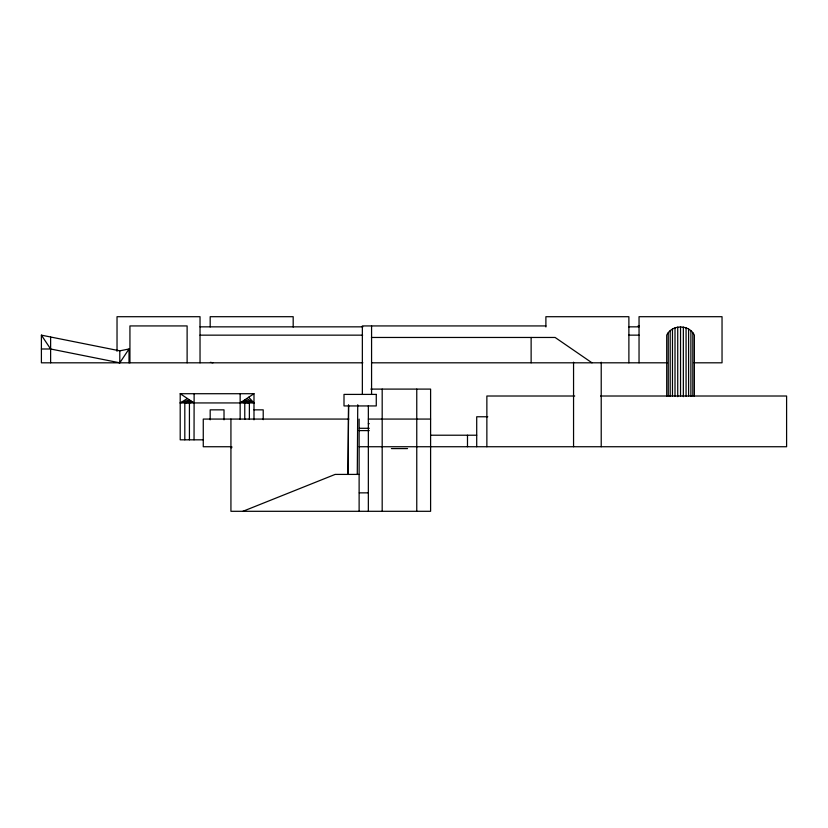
<?xml version="1.0" encoding="UTF-8"?>
<svg xmlns="http://www.w3.org/2000/svg" width="828" height="828" viewBox="0 0 828 828"><rect width="100%" height="100%" fill="white"/><g stroke="black" fill="none" stroke-linecap="round" stroke-linejoin="round"><path stroke-width="1.24" d="M348.526 404.747L348.06 474.413L348.609 405.937M357.282 474.413L357.748 404.747M194.042 439.823L194.125 393.714M694.371 396.384L694.371 335.143C689.144 324.286 671.932 324.286 666.706 335.143L666.706 396.384M41.4 348.992L50.622 348.992L119.791 362.819L129.013 348.992L119.791 350.834L41.4 335.154L41.4 362.819L362.871 362.809M240.151 402.936L253.989 393.714L253.989 419.837M248.71 397.223L253.989 402.936L180.204 402.936L187.428 398.527M242.914 511.3L335.143 474.413L359.124 474.413M190.75 400.742L184.81 402.936L184.81 439.823M180.204 402.936L189.426 399.862L184.81 402.936L192.717 402.056L189.426 402.936L189.426 439.823M545.89 325.932L362.353 325.932L362.353 394.407M638.109 325.921L639.04 325.921M200.034 326.853L362.871 326.843M628.711 326.843L639.04 326.843M200.034 335.154L362.633 335.154M628.711 335.143L639.04 335.143M371.41 337.462L555.112 337.462L591.999 362.819M371.668 362.819L667.213 362.809M694.05 362.809L722.037 362.809L722.037 316.7L639.04 316.7L639.04 362.809M370.861 389.098L430.601 389.098L430.601 511.3L230.929 511.3L230.929 419.071M203.077 439.823L180.204 439.823L180.204 393.714L253.989 393.714M574.715 396.012L486.864 396.012L486.864 446.737M600.559 396.012L786.6 396.012L786.6 446.737L359.124 446.737M253.989 409.85L263.211 409.85L263.211 419.692M487.785 416.763L476.711 416.763L476.711 446.737M348.867 419.071L203.264 419.071L203.264 446.737L231.85 446.737M368.346 419.071L430.601 419.071M368.346 423.688L369.267 423.688M359.393 428.293L369.267 428.293M359.124 430.601L369.267 430.601M430.601 435.217L476.711 435.217M230.929 447.658L231.85 447.658M391.406 448.59L407.542 448.59M359.29 492.857L368.346 492.857M210.426 362.312L212.941 362.809M243.442 400.742L249.373 402.936L249.373 419.475M246.734 398.537L253.989 402.936L244.767 399.852L249.373 402.936L241.465 402.056L244.767 402.936L244.767 419.475M180.204 393.714L194.042 402.936M41.4 335.154L50.622 348.992M692.829 332.784L692.829 395.908M690.883 330.745L690.883 396.436M688.606 329.078L688.606 396.063M686.07 327.847L686.07 396.126M683.348 327.101L683.348 396.664M680.533 326.843L680.533 396.405M677.728 327.101L677.728 396.664M675.006 327.847L675.006 396.126M672.471 329.078L672.471 396.063M670.194 330.745L670.194 396.436M668.248 332.784L668.248 395.908M628.887 362.819L628.887 316.71L545.89 316.71L545.89 326.956M601.221 362.198L601.221 446.737M573.556 362.198L573.556 446.737M531.131 337.462L531.131 362.819M467.489 435.217L467.489 446.737M416.763 389.098L416.763 446.737M416.763 446.985L416.763 511.3M382.184 389.098L382.184 446.737M382.184 446.985L382.184 511.3M371.575 325.932L371.575 394.407M368.346 405.823L368.346 446.737M368.346 446.985L368.346 511.3M359.124 419.071L359.124 511.3M293.184 327.101L293.184 316.7L210.177 316.7L210.177 326.946M240.151 393.714L240.151 419.475M224.015 419.837L224.015 409.85L210.177 409.85L210.177 419.837M200.034 362.819L200.034 316.71L117.027 316.71L117.027 351.289M187.118 362.819L187.118 325.932L129.934 325.932L129.934 362.819M129.013 348.992L129.013 362.819M119.791 350.834L119.791 362.819M50.622 336.996L50.622 362.819M376.274 394.407L344.003 394.407L344.003 405.937L376.274 405.937L376.274 394.407"/></g></svg>
